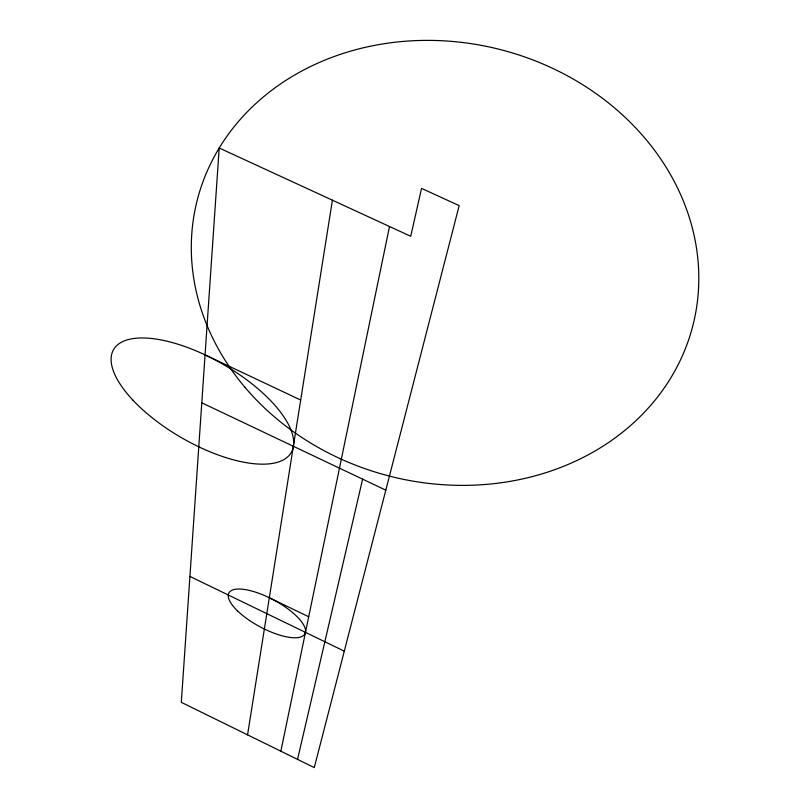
<?xml version="1.0" encoding="UTF-8"?>
<svg xmlns="http://www.w3.org/2000/svg" width="808" height="808" viewBox="0 0 808 808"><rect width="100%" height="100%" fill="white"/><g stroke="black" fill="none" stroke-linecap="round" stroke-linejoin="round"><path stroke-width="1.21" d="M247.561 734.856L332.411 200.192M280.861 751.198L389.517 226.513M297.546 759.389L362.61 479.154M205.06 354.894L300.697 400.051M201.788 402.808L385.81 490.163M269.327 597.738L308.696 616.767M189.92 576.427L344.289 651.157M219.2 148.005L181.315 702.334L314.272 767.6L459.176 205.636L421.534 188.385L410.727 236.29L219.2 148.005M237.431 610.808A43.157 15.049 28.3 0 0 303.333 635.674A43.157 15.049 28.3 0 0 259.994 593.718A43.157 15.049 28.3 0 0 237.431 610.808M244.905 387.234A255.631 220.342 13.8 0 0 680.205 360.509A255.631 220.342 13.8 0 0 410.02 40.915A255.631 220.342 13.8 0 0 244.905 387.234M133.088 400.334A102.656 42.178 30.1 0 0 288.456 456.136A102.656 42.178 30.1 0 0 185.527 346.763A102.656 42.178 30.1 0 0 133.088 400.334"/></g></svg>
